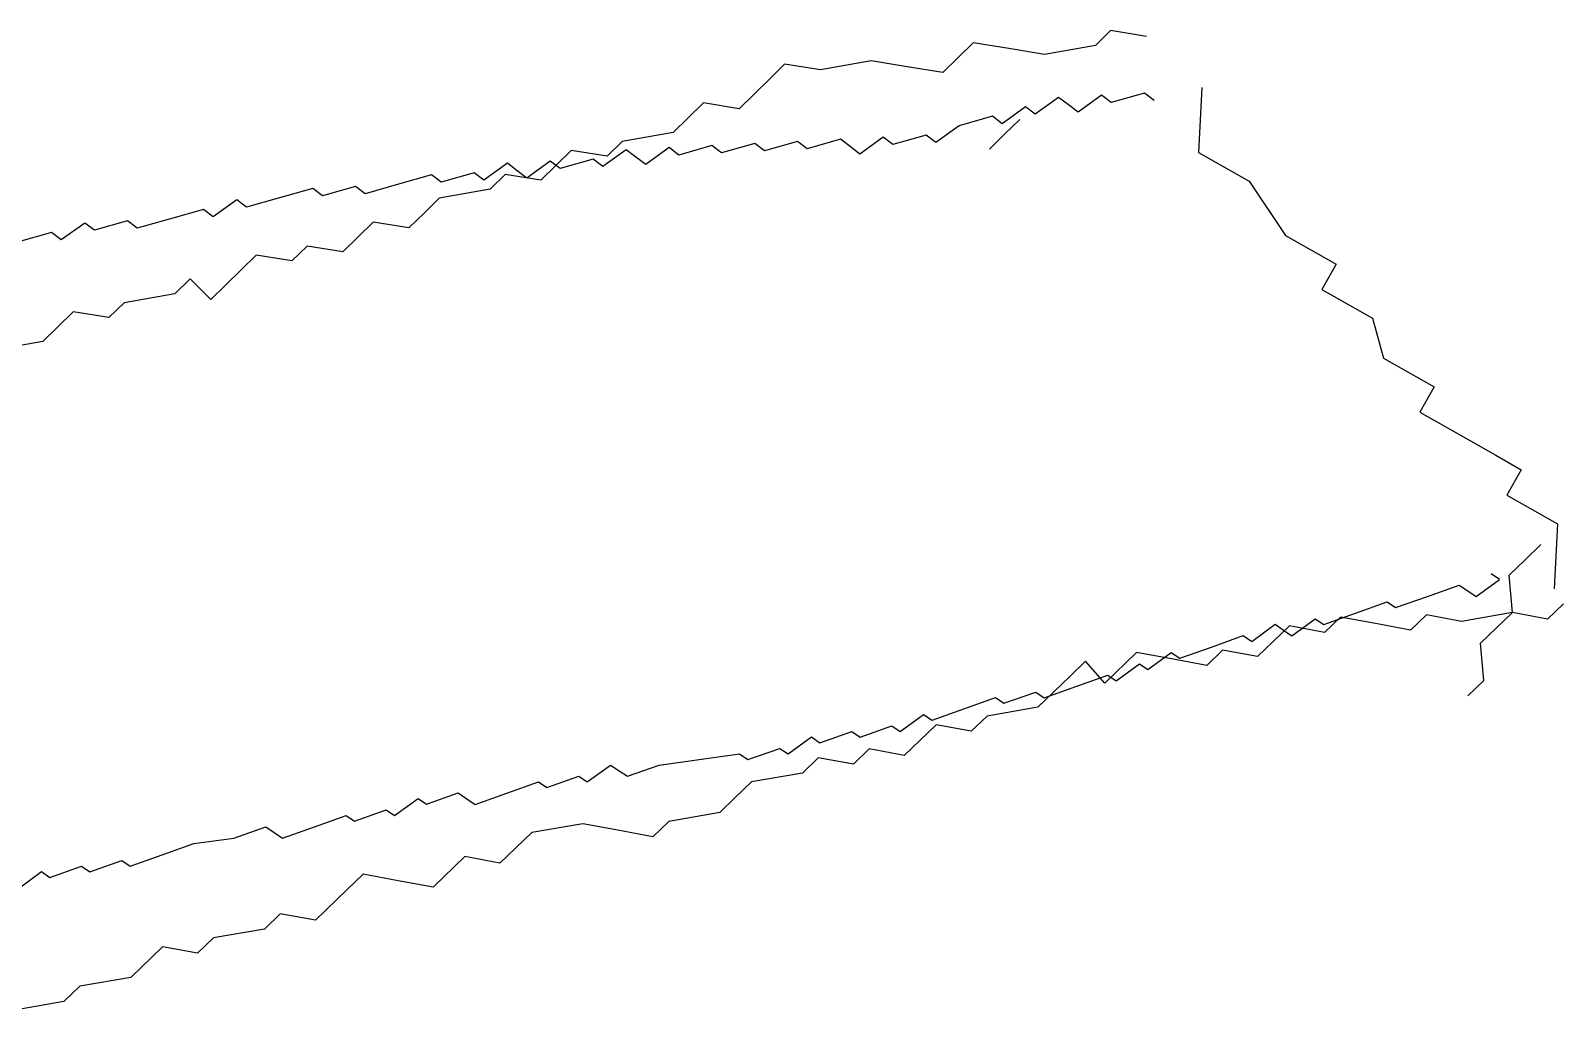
# Model space of a CAD drawing. Extents: x 444 to 702, y 138 to 554.
# Drawn here: x 533.5 to 586.1, y 467.3 to 500.9 of the extents above; entities that cross this region are included whole.
import ezdxf

# ---------------------------------------------------------------- set-up
doc = ezdxf.new("R2010")
doc.units = 0

msp = doc.modelspace()

# ---------------------------------------------------------------- linework, layer by layer
at = {"layer": '1', "color": 252}
for points in [[(571.769, 500.7, 177.68), (570.542, 500.896, 177.006), (570.024, 500.39, 176.321), (568.276, 500.078, 174.956), (568.276, 500.078, 174.956), (567.05, 500.278, 174.283), (567.05, 500.278, 174.283), (565.824, 500.477, 173.609), (564.784, 499.46, 172.233), (563.557, 499.657, 171.559), (562.331, 499.857, 170.886), (562.331, 499.857, 170.886), (560.584, 499.547, 169.521), (559.358, 499.745, 168.847), (558.838, 499.236, 168.162), (558.838, 499.236, 168.162), (558.32, 498.728, 167.475), (558.32, 498.728, 167.475), (557.799, 498.219, 166.788), (556.573, 498.418, 166.111), (556.054, 497.909, 165.425), (555.533, 497.402, 164.739), (553.786, 497.091, 163.377), (553.268, 496.584, 162.689), (552.04, 496.781, 162.015), (552.04, 496.781, 162.015), (551.002, 495.764, 160.642), (549.775, 495.962, 159.965), (549.256, 495.453, 159.28), (547.508, 495.145, 157.917), (546.99, 494.635, 157.232), (546.47, 494.126, 156.546), (545.245, 494.326, 155.87), (544.205, 493.307, 154.495), (542.978, 493.506, 153.821), (542.458, 492.999, 153.134), (541.23, 493.194, 152.458), (540.712, 492.687, 151.773), (540.191, 492.179, 151.085), (539.672, 491.671, 150.398), (538.966, 492.378, 150.412), (538.446, 491.87, 149.724), (536.699, 491.559, 148.362), (536.18, 491.048, 147.674), (534.952, 491.247, 146.999), (533.913, 490.232, 145.629), (532.168, 489.923, 144.265)], [(573.673, 498.949, 177.195), (573.561, 496.714, 177.266), (575.299, 495.728, 177.204), (576.543, 493.869, 177.193), (577.412, 493.376, 177.163), (578.283, 492.884, 177.128), (577.79, 492.012, 177.183), (579.528, 491.029, 177.12), (579.904, 489.664, 177.136), (580.776, 489.17, 177.109), (581.643, 488.676, 177.077), (581.151, 487.809, 177.128), (582.891, 486.821, 177.063), (583.76, 486.326, 177.035), (584.628, 485.832, 177.001), (584.137, 484.961, 177.052), (585.006, 484.47, 177.022), (585.875, 483.975, 176.992), (585.76, 481.744, 177.06)], [(572.03, 498.496, 179.249), (572.03, 498.496, 179.249), (572.03, 498.496, 179.249), (572.03, 498.496, 179.249), (572.03, 498.496, 179.249), (572.03, 498.496, 179.249), (572.03, 498.496, 179.249), (572.03, 498.496, 179.249), (572.03, 498.496, 179.249), (572.03, 498.496, 179.249), (572.03, 498.496, 179.249), (572.03, 498.496, 179.249), (572.03, 498.496, 179.249), (572.03, 498.496, 179.249), (571.699, 498.753, 178.338), (571.699, 498.753, 178.338), (571.699, 498.753, 178.338), (570.563, 498.426, 177.564), (570.563, 498.426, 177.564), (570.563, 498.426, 177.564), (570.231, 498.677, 176.655), (569.424, 498.102, 176.79), (569.091, 498.353, 175.878), (569.091, 498.353, 175.878), (569.091, 498.353, 175.878), (569.091, 498.353, 175.878), (569.091, 498.353, 175.878), (568.759, 498.607, 174.973), (567.955, 498.03, 175.106), (567.955, 498.03, 175.106), (567.955, 498.03, 175.106), (567.623, 498.283, 174.196), (566.816, 497.704, 174.331), (566.487, 497.958, 173.42), (565.347, 497.634, 172.644), (565.347, 497.634, 172.644), (564.544, 497.055, 172.775), (564.213, 497.309, 171.869), (563.076, 496.985, 171.095), (563.076, 496.985, 171.095), (562.743, 497.238, 170.183), (561.938, 496.661, 170.318), (561.606, 496.917, 169.41), (561.606, 496.917, 169.41), (561.275, 497.169, 168.5), (560.136, 496.84, 167.725), (559.806, 497.095, 166.817), (558.669, 496.771, 166.04), (558.338, 497.026, 165.134), (557.196, 496.699, 164.356), (557.196, 496.699, 164.356), (556.865, 496.955, 163.446), (555.728, 496.627, 162.674), (555.397, 496.882, 161.763), (554.593, 496.301, 161.896), (554.258, 496.558, 160.988), (554.258, 496.558, 160.988), (553.926, 496.812, 160.08), (553.122, 496.235, 160.214), (552.791, 496.488, 159.301), (552.791, 496.488, 159.301), (551.654, 496.163, 158.529), (551.654, 496.163, 158.529), (551.32, 496.414, 157.618), (550.514, 495.837, 157.75), (550.184, 496.091, 156.842), (549.85, 496.345, 155.932), (549.046, 495.768, 156.07), (548.713, 496.018, 155.158), (548.713, 496.018, 155.158), (547.578, 495.693, 154.383), (547.244, 495.948, 153.474), (546.111, 495.624, 152.699), (544.972, 495.301, 151.922), (544.641, 495.553, 151.013), (543.504, 495.228, 150.237), (543.504, 495.228, 150.237), (543.17, 495.482, 149.33), (542.031, 495.158, 148.554), (540.895, 494.834, 147.781), (540.564, 495.089, 146.871), (539.758, 494.508, 147.005), (539.424, 494.765, 146.095), (538.289, 494.439, 145.322), (537.152, 494.114, 144.546), (536.823, 494.367, 143.636), (536.823, 494.367, 143.636), (535.683, 494.045, 142.862), (535.352, 494.294, 141.952), (534.546, 493.717, 142.084), (534.214, 493.971, 141.177), (533.075, 493.649, 140.403)], [(566.385, 496.831, 171.513), (566.385, 496.831, 171.513), (566.906, 497.339, 172.201), (567.426, 497.848, 172.886)], [(582.8, 478.07, 172.947), (583.346, 478.597, 173.6), (583.346, 478.597, 173.6), (583.233, 479.877, 174.194), (583.233, 479.877, 174.194), (584.324, 480.929, 175.499), (584.211, 482.208, 176.092), (584.756, 482.734, 176.745), (584.756, 482.734, 176.745), (584.756, 482.734, 176.745), (584.756, 482.734, 176.745), (585.302, 483.261, 177.397), (585.302, 483.261, 177.397), (585.302, 483.261, 177.397), (585.302, 483.261, 177.397), (585.302, 483.261, 177.397), (585.302, 483.261, 177.397), (585.302, 483.261, 177.397)], [(533.063, 471.455, 121.16), (533.865, 472.042, 121.033), (534.156, 471.842, 121.971), (534.156, 471.842, 121.971), (535.243, 472.232, 122.781), (535.53, 472.036, 123.722), (536.623, 472.424, 124.533), (536.623, 472.424, 124.533), (536.911, 472.231, 125.472), (538.002, 472.617, 126.285), (539.092, 473.002, 127.096), (540.47, 473.194, 128.848), (541.563, 473.583, 129.66), (542.135, 473.191, 131.538), (543.227, 473.58, 132.35), (544.318, 473.966, 133.162), (544.318, 473.966, 133.162), (544.606, 473.772, 134.098), (545.694, 474.158, 134.912), (545.694, 474.158, 134.912), (545.982, 473.963, 135.851), (546.785, 474.548, 135.725), (547.072, 474.352, 136.662), (547.072, 474.352, 136.662), (548.166, 474.741, 137.474), (548.453, 474.544, 138.414), (548.739, 474.346, 139.348), (549.83, 474.733, 140.164), (550.92, 475.123, 140.976), (551.207, 474.924, 141.914), (552.302, 475.314, 142.728), (552.585, 475.119, 143.669), (552.585, 475.119, 143.669), (553.388, 475.699, 143.539), (553.679, 475.504, 144.478), (553.679, 475.504, 144.478), (553.967, 475.311, 145.417), (553.967, 475.311, 145.417), (555.056, 475.697, 146.228), (556.432, 475.887, 147.979), (557.812, 476.082, 149.73), (558.098, 475.885, 150.668), (559.189, 476.271, 151.481), (559.189, 476.271, 151.481), (559.477, 476.079, 152.417), (560.279, 476.661, 152.294), (560.279, 476.661, 152.294), (560.279, 476.661, 152.294), (560.565, 476.465, 153.228), (561.659, 476.851, 154.043), (561.945, 476.657, 154.979), (561.945, 476.657, 154.979), (563.036, 477.043, 155.792), (563.036, 477.043, 155.792), (563.323, 476.847, 156.73), (564.125, 477.431, 156.605), (564.415, 477.237, 157.543), (565.503, 477.623, 158.354), (566.596, 478.01, 159.169), (566.884, 477.816, 160.108), (567.974, 478.203, 160.919), (568.26, 478.006, 161.858), (569.351, 478.393, 162.671), (569.351, 478.393, 162.671), (569.351, 478.393, 162.671), (570.441, 478.781, 163.48), (570.73, 478.584, 164.421), (571.533, 479.169, 164.294), (571.821, 478.974, 165.234), (572.624, 479.556, 165.109), (572.913, 479.36, 166.047), (572.913, 479.36, 166.047), (574.005, 479.747, 166.861), (574.005, 479.747, 166.861), (575.093, 480.137, 167.672), (575.093, 480.137, 167.672), (575.38, 479.939, 168.609), (576.185, 480.526, 168.486), (576.474, 480.327, 169.42), (576.757, 480.133, 170.356), (577.562, 480.717, 170.234), (577.851, 480.522, 171.173), (577.851, 480.522, 171.173), (578.939, 480.907, 171.986), (578.939, 480.907, 171.986), (580.031, 481.298, 172.799), (580.318, 481.1, 173.736), (581.408, 481.486, 174.549), (582.5, 481.873, 175.361), (582.5, 481.873, 175.361), (582.789, 481.679, 176.301), (582.789, 481.679, 176.301), (582.789, 481.679, 176.301), (582.789, 481.679, 176.301), (582.789, 481.679, 176.301), (583.075, 481.485, 177.238), (583.879, 482.067, 177.114), (583.879, 482.067, 177.114), (583.879, 482.067, 177.114), (583.879, 482.067, 177.114), (583.879, 482.067, 177.114), (583.879, 482.067, 177.114), (583.879, 482.067, 177.114), (583.879, 482.067, 177.114), (583.59, 482.261, 176.179)], [(586.071, 481.232, 176.861), (585.524, 480.703, 176.206), (584.324, 480.929, 175.499), (582.576, 480.626, 174.136), (581.373, 480.852, 173.427), (580.828, 480.324, 172.774), (580.828, 480.324, 172.774), (579.625, 480.551, 172.064), (578.423, 480.775, 171.354), (577.878, 480.247, 170.704), (576.676, 480.471, 169.993), (575.584, 479.42, 168.688), (574.384, 479.644, 167.977), (573.838, 479.117, 167.326), (572.635, 479.34, 166.617), (571.431, 479.565, 165.905), (570.343, 478.511, 164.603), (569.684, 479.263, 164.544), (569.141, 478.737, 163.893), (568.595, 478.211, 163.239), (568.049, 477.682, 162.587), (566.301, 477.38, 161.226), (565.758, 476.855, 160.574), (564.554, 477.079, 159.862), (564.008, 476.552, 159.212), (563.463, 476.027, 158.56), (562.261, 476.25, 157.85), (561.716, 475.724, 157.198), (560.514, 475.948, 156.49), (559.968, 475.421, 155.838), (558.22, 475.119, 154.474), (557.676, 474.594, 153.821), (557.131, 474.065, 153.171), (555.383, 473.763, 151.808), (554.838, 473.236, 151.155), (553.634, 473.463, 150.446), (552.433, 473.686, 149.739), (550.684, 473.384, 148.375), (549.595, 472.331, 147.071), (548.393, 472.556, 146.36), (547.301, 471.503, 145.056), (546.101, 471.729, 144.347), (544.897, 471.952, 143.636), (544.353, 471.425, 142.985), (544.353, 471.425, 142.985), (543.262, 470.373, 141.68), (542.059, 470.597, 140.97), (541.515, 470.07, 140.318), (539.765, 469.767, 138.957), (539.221, 469.242, 138.304), (538.019, 469.466, 137.594), (538.019, 469.466, 137.594), (536.929, 468.412, 136.292), (535.181, 468.111, 134.928), (534.636, 467.583, 134.277), (532.887, 467.281, 132.913)]]:
    msp.add_polyline3d(points, dxfattribs=at)

doc.saveas('drawing.dxf')
